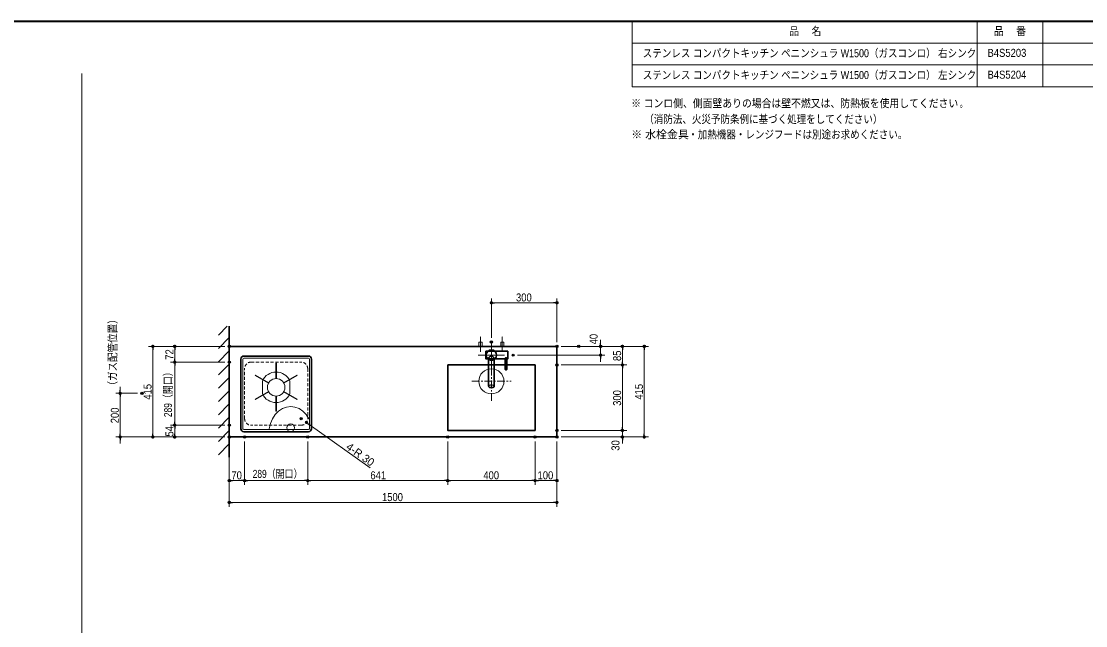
# Model space of a CAD drawing. Units: millimetres, scale not verified. Extents: x -6062 to 6062, y -3045 to 3045.
# Drawn here: x -3065 to 1809, y 0 to 2770 of the extents above; entities that cross this region are included whole.
import ezdxf
from ezdxf.enums import TextEntityAlignment as Align

# ---------------------------------------------------------------- set-up
doc = ezdxf.new("R2010")
doc.units = ezdxf.units.MM
doc.header["$LTSCALE"] = 20
doc.header["$PDMODE"] = 32
doc.header["$PDSIZE"] = 10
doc.linetypes.add('USER1', pattern=[1.11, 0.71, -0.4])
doc.linetypes.add('USER2', pattern=[2.91, 1.76, -0.4, 0.35, -0.4])
for name, color, linetype, lineweight in [('0-0_1図面枠', 7, 'Continuous', 15), ('0-2_5ボウル・キャビネット', 7, 'Continuous', 15), ('0-3_2寸法-2', 7, 'Continuous', 15), ('0-4_0', 7, 'Continuous', 25), ('0-6_2寸法-1', 7, 'Continuous', 15), ('0-8_4給排水', 7, 'Continuous', 15)]:
    doc.layers.add(name, color=color, linetype=linetype, lineweight=lineweight)
doc.layers.add('0-5_Defpoints', color=7, linetype='Continuous')
doc.styles.add('ＭＳ Ｐゴシック', font='')
doc.styles.get('ＭＳ Ｐゴシック').set_extended_font_data('MS PGothic')

# ---------------------------------------------------------------- blocks, each defined once
blk = doc.blocks.new('グループ-2')
at = {"layer": '0-0_1図面枠', "lineweight": 35}
blk.add_lwpolyline([(-80000, 55400), (80000, 55400), (80000, -55400), (-80000, -55400)], close=True, dxfattribs=at)
blk = doc.blocks.new('図面枠')
at = {"layer": '0-0_1図面枠'}
blk.add_blockref('グループ-2', (0, 0), dxfattribs=at)
blk = doc.blocks.new('グループ-4')
at = {"layer": '0-0_1図面枠'}
for p, q in [((62000, 55400), (62000, 49400)), ((68000, 55400), (68000, 49400)), ((30400, 53400), (80000, 53400)), ((30400, 51400), (80000, 51400))]:
    blk.add_line(p, q, dxfattribs=at)
blk.add_lwpolyline([(30400, 55400), (80000, 55400), (80000, 49400), (30400, 49400)], close=True, dxfattribs=at)
blk = doc.blocks.new('_Dot')
at = {"layer": '0-4_0'}
blk.add_line((-10, 0), (-20, 0), dxfattribs=at)
for points in [[(0, 0), (-10, 0), (-9.92, 1.25)], [(0, 0), (-9.92, -1.25), (-10, 0)], [(0, 0), (-9.92, 1.25), (-9.69, 2.49)], [(0, 0), (-9.69, -2.49), (-9.92, -1.25)], [(0, 0), (-9.69, 2.49), (-9.3, 3.68)], [(0, 0), (-9.3, -3.68), (-9.69, -2.49)], [(0, 0), (-9.3, 3.68), (-8.76, 4.82)], [(0, 0), (-8.76, -4.82), (-9.3, -3.68)], [(0, 0), (-8.76, 4.82), (-8.09, 5.88)], [(0, 0), (-8.09, -5.88), (-8.76, -4.82)], [(0, 0), (-8.09, 5.88), (-7.29, 6.85)], [(0, 0), (-7.29, -6.85), (-8.09, -5.88)], [(0, 0), (-7.29, 6.85), (-6.37, 7.71)], [(0, 0), (-6.37, -7.71), (-7.29, -6.85)], [(0, 0), (-6.37, 7.71), (-5.36, 8.44)], [(0, 0), (-5.36, -8.44), (-6.37, -7.71)], [(0, 0), (-5.36, 8.44), (-4.26, 9.05)], [(0, 0), (-4.26, -9.05), (-5.36, -8.44)], [(0, 0), (-4.26, 9.05), (-3.09, 9.51)], [(0, 0), (-3.09, -9.51), (-4.26, -9.05)], [(0, 0), (-3.09, 9.51), (-1.87, 9.82)], [(0, 0), (-1.87, -9.82), (-3.09, -9.51)], [(0, 0), (-1.87, 9.82), (-0.63, 9.98)], [(0, 0), (-0.63, -9.98), (-1.87, -9.82)], [(0, 0), (-0.63, 9.98), (0.63, 9.98)], [(0, 0), (0.63, -9.98), (-0.63, -9.98)], [(0, 0), (0.63, 9.98), (1.87, 9.82)], [(0, 0), (1.87, 9.82), (3.09, 9.51)], [(0, 0), (3.09, 9.51), (4.26, 9.05)], [(0, 0), (4.26, 9.05), (5.36, 8.44)], [(0, 0), (5.36, 8.44), (6.37, 7.71)], [(0, 0), (6.37, 7.71), (7.29, 6.85)], [(0, 0), (7.29, 6.85), (8.09, 5.88)], [(0, 0), (8.09, 5.88), (8.76, 4.82)], [(0, 0), (8.76, 4.82), (9.3, 3.68)], [(0, 0), (9.3, 3.68), (9.69, 2.49)], [(0, 0), (9.69, 2.49), (9.92, 1.25)], [(0, 0), (9.92, 1.25), (10, 0)], [(0, 0), (1.87, -9.82), (0.63, -9.98)], [(0, 0), (3.09, -9.51), (1.87, -9.82)], [(0, 0), (4.26, -9.05), (3.09, -9.51)], [(0, 0), (5.36, -8.44), (4.26, -9.05)], [(0, 0), (6.37, -7.71), (5.36, -8.44)], [(0, 0), (7.29, -6.85), (6.37, -7.71)], [(0, 0), (8.09, -5.88), (7.29, -6.85)], [(0, 0), (8.76, -4.82), (8.09, -5.88)], [(0, 0), (9.3, -3.68), (8.76, -4.82)], [(0, 0), (9.69, -2.49), (9.3, -3.68)], [(0, 0), (9.92, -1.25), (9.69, -2.49)], [(0, 0), (10, 0), (9.92, -1.25)]]:
    blk.add_solid(points, dxfattribs=at)
blk = doc.blocks.new('グループ-9')
at = {"layer": '0-2_5ボウル・キャビネット', "lineweight": 30}
for p, q in [((-5450, 18059.8), (-5450, 24440.2)), ((-5170.2, 24720), (750.2, 24720)), ((1030, 24440.2), (1030, 18059.8)), ((750.2, 17780), (-5170.2, 17780))]:
    blk.add_line(p, q, dxfattribs=at)
at = {"layer": '0-2_5ボウル・キャビネット'}
for p, q in [((-5250, 18059.8), (-5250, 24440.2)), ((-5170.2, 24520), (750.2, 24520)), ((830, 24440.2), (830, 18059.8)), ((-3470, 22460.2), (-3470, 21239.8)), ((-950, 21239.8), (-950, 22460.2)), ((750.2, 17980), (-5170.2, 17980))]:
    blk.add_line(p, q, dxfattribs=at)
for points in [[(-2240, 24050), (-2180, 24050), (-2180, 22650), (-2240, 22650)], [(-2887.8, 22276), (-2917.8, 22224), (-4130.3, 22924), (-4100.3, 22976)], [(-1532.2, 22276), (-1502.2, 22224), (-289.7, 22924), (-319.7, 22976)], [(-2887.8, 21424), (-2917.8, 21476), (-4130.3, 20776), (-4100.3, 20724)], [(-1532.2, 21424), (-1502.2, 21476), (-289.7, 20776), (-319.7, 20724)], [(-2240, 21050), (-2180, 21050), (-2180, 19650), (-2240, 19650)]]:
    blk.add_lwpolyline(points, close=True, dxfattribs=at)
blk.add_lwpolyline([(-2839.9, 18060.9), (-2726.1, 18533.6), (-2541.3, 18969.3), (-2292.5, 19351.2), (-1989.5, 19664.6), (-1643.7, 19897.4), (-1268.5, 20040.8), (-878.3, 20089.3), (-488.2, 20040.8), (-113, 19897.4), (232.8, 19664.6), (535.9, 19351.2), (784.6, 18969.3)], dxfattribs=at)
for centre, radius in [((-2210, 21850), 800), ((-878.3, 18140), 350)]:
    blk.add_circle(centre, radius, dxfattribs=at)
at = {"layer": '0-2_5ボウル・キャビネット', "lineweight": 30}
for centre, start, end in [((-5170.2, 24440.2), 90, 180), ((750.2, 24440.2), 0, 90), ((-5170.2, 18059.8), 180, 270), ((750.2, 18059.8), 270, 0)]:
    blk.add_arc(centre, 279.8, start, end, dxfattribs=at)
at = {"layer": '0-2_5ボウル・キャビネット'}
for centre, radius, start, end in [((-5170.2, 24440.2), 79.8, 90, 180), ((750.2, 24440.2), 79.8, 0, 90), ((-2210, 21850), 1400, 90, 154.15807), ((-2210, 21850), 1400, 25.84193, 90), ((-2210, 21850), 1400, 205.84193, 270), ((-2210, 21850), 1400, 270, 334.15807), ((-5170.2, 18059.8), 79.8, 180, 270), ((750.2, 18059.8), 79.8, 270, 0)]:
    blk.add_arc(centre, radius, start, end, dxfattribs=at)
blk = doc.blocks.new('グループ-15')
at = {"layer": '0-8_4給排水', "linetype": 'USER2'}
for p, q in [((17500, 26000), (17500, 23600)), ((17500, 26000), (17500, 23600)), ((18700, 24800), (16300, 24800))]:
    blk.add_line(p, q, dxfattribs=at)
at = {"layer": '0-8_4給排水', "lineweight": 30}
blk.add_lwpolyline([(17000, 25150), (19000, 25150), (19000, 24450), (17000, 24450)], close=True, dxfattribs=at)
for points in [[(17485.7, 24712.3), (17473, 24710.9), (17448, 24705.4), (17424, 24697), (17401.2, 24686.1), (17379.7, 24673.2), (17359.5, 24658.8), (17340.7, 24643.3), (17323.3, 24626.9), (17307.5, 24609.9), (17293.2, 24592.6), (17280.6, 24575.2), (17270, 24557.9), (17261.4, 24541.1), (17255.1, 24525.1), (17251.3, 24510.1), (17250.3, 24503.1), (17250, 24496.5), (17250, 21942.1), (17251, 21930.9), (17254.2, 21919.4), (17259.7, 21907.7), (17267.6, 21896.1), (17277.9, 21884.7), (17290.8, 21873.7), (17305.9, 21863.3), (17323.2, 21853.7), (17342.4, 21845.1), (17363.2, 21837.5), (17385.2, 21831.1), (17408, 21825.9), (17431.2, 21821.9), (17454.5, 21819.2), (17477.5, 21817.6), (17500, 21817.1), (17522.5, 21817.6), (17545.5, 21819.2), (17568.8, 21821.9), (17592, 21825.9), (17614.8, 21831.1)], [(17614.8, 21831.1), (17636.8, 21837.5), (17657.6, 21845.1), (17676.8, 21853.7), (17694.1, 21863.3), (17709.2, 21873.7), (17722.1, 21884.7), (17732.4, 21896.1), (17740.3, 21907.7), (17745.8, 21919.4), (17749, 21930.9), (17750, 21942.1), (17750, 24496.9), (17749.7, 24503.5), (17748.7, 24510.5), (17744.8, 24525.4), (17738.5, 24541.5), (17729.8, 24558.4), (17719, 24575.8), (17706.1, 24593.5), (17691.6, 24611), (17675.4, 24628.2), (17657.6, 24644.8), (17638.6, 24660.3), (17618, 24674.7), (17596.2, 24687.4), (17573.2, 24698.1), (17549, 24706.2), (17524, 24711.3), (17511.3, 24712.5), (17498.5, 24712.9), (17485.7, 24712.3)], [(18919.7, 23497.4), (18920, 23501), (18920, 24496.9), (18919.6, 24500.9), (18918.5, 24505), (18916.5, 24509.2), (18913.9, 24513.4), (18910.5, 24517.6), (18906.4, 24521.6), (18901.7, 24525.5), (18896.4, 24529.2), (18890.6, 24532.7), (18884.3, 24535.8), (18877.5, 24538.5), (18870.4, 24540.7), (18862.9, 24542.6), (18855.3, 24543.9), (18847.5, 24544.7), (18839.6, 24544.9), (18831.7, 24544.6), (18824, 24543.8), (18816.4, 24542.4), (18809, 24540.6), (18802, 24538.3), (18795.3, 24535.5), (18789, 24532.5), (18783.3, 24529.1), (18778, 24525.4), (18773.4, 24521.5), (18769.4, 24517.4), (18766.1, 24513.3), (18763.4, 24509.1), (18761.5, 24504.9), (18760.4, 24500.8), (18760, 24496.8), (18760, 23501), (18760.3, 23497.4), (18761.3, 23493.7), (18763.1, 23490), (18765.6, 23486.2)], [(18765.6, 23486.2), (18768.9, 23482.6), (18773, 23479.1), (18777.9, 23475.7), (18783.4, 23472.7), (18789.6, 23469.9), (18796.2, 23467.5), (18803.3, 23465.4), (18810.6, 23463.8), (18818, 23462.5), (18825.4, 23461.6), (18832.8, 23461.1), (18840, 23461), (18847.2, 23461.1), (18854.6, 23461.6), (18862, 23462.5), (18869.4, 23463.8), (18876.7, 23465.4), (18883.8, 23467.5), (18890.4, 23469.9), (18896.6, 23472.7), (18902.1, 23475.7), (18907, 23479.1), (18911.1, 23482.6), (18914.4, 23486.2), (18916.9, 23490), (18918.7, 23493.7), (18919.7, 23497.4)]]:
    blk.add_lwpolyline(points, dxfattribs=at)
at = {"layer": '0-8_4給排水'}
for points in [[(18920, 23501), (18919.7, 23504.6), (18918.7, 23508.2), (18916.9, 23512), (18914.4, 23515.7), (18911.1, 23519.3), (18907, 23522.9), (18902.1, 23526.2), (18896.6, 23529.2), (18890.4, 23532), (18883.8, 23534.4), (18876.7, 23536.5), (18869.4, 23538.2), (18862, 23539.4), (18854.6, 23540.3), (18847.2, 23540.8), (18840, 23541), (18832.8, 23540.8), (18825.4, 23540.3), (18818, 23539.4), (18810.6, 23538.2), (18803.3, 23536.5), (18796.2, 23534.4), (18789.6, 23532), (18783.4, 23529.2), (18777.9, 23526.2), (18773, 23522.9), (18768.9, 23519.3), (18765.6, 23515.7), (18763.1, 23512), (18761.3, 23508.2), (18760.3, 23504.6), (18760, 23501)], [(17750, 21942.1), (17749, 21953.3), (17745.8, 21964.9), (17740.3, 21976.5), (17732.4, 21988.1), (17722.1, 21999.5), (17709.2, 22010.5), (17694.1, 22020.9), (17676.8, 22030.5), (17657.6, 22039.2), (17636.8, 22046.7), (17614.8, 22053.2), (17592, 22058.3), (17568.8, 22062.3), (17545.5, 22065), (17522.5, 22066.6), (17500, 22067.1), (17477.5, 22066.6), (17454.5, 22065), (17431.2, 22062.3), (17408, 22058.3), (17385.2, 22053.2), (17363.2, 22046.7), (17342.4, 22039.2), (17323.2, 22030.5), (17305.9, 22020.9), (17290.8, 22010.5), (17277.9, 21999.5), (17267.6, 21988.1), (17259.7, 21976.5), (17254.2, 21964.9), (17251, 21953.3), (17250, 21942.1)]]:
    blk.add_lwpolyline(points, dxfattribs=at)
at = {"layer": '0-8_4給排水', "lineweight": 30}
blk.add_circle((17500, 24800), 480, dxfattribs=at)
blk = doc.blocks.new('グループ-16')
at = {"layer": '0-8_4給排水', "linetype": 'USER2'}
for p, q in [((16500, 25100), (16500, 26500)), ((18500, 25100), (18500, 26500))]:
    blk.add_line(p, q, dxfattribs=at)
at = {"layer": '0-8_4給排水'}
for points in [[(16350, 25600), (16350, 26000), (16650, 26000), (16650, 25600)], [(18350, 25600), (18350, 26000), (18650, 26000), (18650, 25600)]]:
    blk.add_lwpolyline(points, dxfattribs=at)
blk.add_blockref('グループ-15', (0, 0), dxfattribs=at)

msp = doc.modelspace()

# ---------------------------------------------------------------- linework, layer by layer
at = {"layer": '0-0_1図面枠'}
msp.add_line((-2787.5, -2270), (-2787.5, 2530), dxfattribs=at)
at = {"layer": '0-2_5ボウル・キャビネット'}
for p, q in [((-2162.5, 1331.88), (-2121.88, 1372.5)), ((-2162.5, 1270.92), (-2112.5, 1320.92)), ((-2162.5, 1209.96), (-2112.5, 1259.96)), ((-2162.5, 1149), (-2112.5, 1199)), ((-2162.5, 1088.04), (-2112.5, 1138.04)), ((-2162.5, 1027.08), (-2112.5, 1077.08)), ((-2162.5, 966.12), (-2112.5, 1016.12)), ((-2162.5, 905.16), (-2112.5, 955.16)), ((-2162.5, 844.2), (-2112.5, 894.2)), ((-2162.5, 783.24), (-2112.5, 833.24))]:
    msp.add_line(p, q, dxfattribs=at)
at = {"layer": '0-2_5ボウル・キャビネット', "lineweight": 30}
msp.add_line((-2112.5, 772.5), (-2112.5, 1372.5), dxfattribs=at)
at = {"layer": '0-2_5ボウル・キャビネット', "linetype": 'USER1'}
for p, q in [((-2042.5, 949), (-2042.5, 1178)), ((-2012.5, 1208), (-1783.5, 1208)), ((-1753.5, 1178), (-1753.5, 949)), ((-1783.5, 919), (-2012.5, 919))]:
    msp.add_line(p, q, dxfattribs=at)
at = {"layer": '0-2_5ボウル・キャビネット', "linetype": 'USER2'}
for p, q in [((-912.5, 1030), (-912.5, 1210)), ((-1002.5, 1120), (-822.5, 1120))]:
    msp.add_line(p, q, dxfattribs=at)
at = {"layer": '0-2_5ボウル・キャビネット', "lineweight": 30}
for points in [[(-2112.5, 1280), (-612.5, 1280), (-612.5, 865), (-2112.5, 865)], [(-1112.5, 1195), (-712.5, 1195), (-712.5, 895), (-1112.5, 895)]]:
    msp.add_lwpolyline(points, close=True, dxfattribs=at)
at = {"layer": '0-2_5ボウル・キャビネット'}
msp.add_circle((-912.5, 1120), 57.5, dxfattribs=at)
at = {"layer": '0-2_5ボウル・キャビネット', "linetype": 'USER1'}
for centre, start, end in [((-2012.5, 1178), 90, 180), ((-1783.5, 1178), 0, 90), ((-2012.5, 949), 180, 270), ((-1783.5, 949), 270, 0)]:
    msp.add_arc(centre, 30, start, end, dxfattribs=at)
at = {"layer": '0-3_2寸法-2'}
for p, q in [((-592.5, 1280), (-392.5, 1280)), ((-412.5, 1295.01), (-412.5, 1310.01)), ((-412.5, 1240), (-412.5, 1280)), ((-792.5, 1240), (-392.5, 1240)), ((-412.5, 1224.99), (-412.5, 1209.99)), ((-2612.5, 1080.01), (-2612.5, 1095.01)), ((-2532.5, 1065), (-2632.5, 1065)), ((-2612.5, 865), (-2612.5, 1065)), ((-1746.92, 922.78), (-1467.94, 722.86)), ((-592.5, 895), (-292.5, 895)), ((-312.5, 910.01), (-312.5, 925.01)), ((-312.5, 865), (-312.5, 895)), ((-2482.5, 865), (-2632.5, 865)), ((-2612.5, 849.99), (-2612.5, 834.99)), ((-592.5, 865), (-292.5, 865)), ((-312.5, 849.99), (-312.5, 834.99))]:
    msp.add_line(p, q, dxfattribs=at)
at = {"layer": '0-5_Defpoints'}
for p in [(-612.5, 1480), (-2462.5, 1280), (-2362.5, 1280), (-2362.5, 1280), (-2112.5, 1280), (-912.5, 1300), (-612.5, 1280), (-512.5, 1280), (-412.5, 1280), (-312.5, 1280), (-312.5, 1280), (-212.5, 1280), (-812.5, 1240), (-2112.5, 1208), (-612.5, 1195), (-2612.5, 1065), (-2512.5, 1065), (-1783.5, 949), (-1759.12, 931.52), (-2362.5, 919), (-2112.5, 919), (-612.5, 895), (-312.5, 895), (-2462.5, 865), (-2362.5, 865), (-2112.5, 865), (-2112.5, 865), (-2042.5, 865), (-1753.5, 865), (-1753.5, 865), (-1112.5, 865), (-712.5, 865), (-612.5, 865), (-312.5, 865), (-2112.5, 665), (-2042.5, 665), (-1112.5, 665), (-1112.5, 665), (-612.5, 665), (-2112.5, 565)]:
    msp.add_point(p, dxfattribs=at)
at = {"layer": '0-6_2寸法-1'}
for p, q in [((-912.5, 1320), (-912.5, 1500)), ((-897.49, 1480), (-627.51, 1480)), ((-612.5, 1300), (-612.5, 1500)), ((-2382.5, 1280), (-2482.5, 1280)), ((-2132.5, 1280), (-2382.5, 1280)), ((-492.5, 1280), (-292.5, 1280)), ((-292.5, 1280), (-192.5, 1280)), ((-2462.5, 880.01), (-2462.5, 1264.99)), ((-2362.5, 1223.01), (-2362.5, 1264.99)), ((-312.5, 1210.01), (-312.5, 1264.99)), ((-212.5, 880.01), (-212.5, 1264.99)), ((-2132.5, 1208), (-2382.5, 1208)), ((-2132.5, 1208), (-2382.5, 1208)), ((-2362.5, 1192.99), (-2362.5, 934.01)), ((-592.5, 1195), (-292.5, 1195)), ((-592.5, 1195), (-292.5, 1195)), ((-312.5, 1179.99), (-312.5, 910.01)), ((-2532.5, 1065), (-2632.5, 1065)), ((-2612.5, 880.01), (-2612.5, 1049.99)), ((-2132.5, 919), (-2382.5, 919)), ((-2132.5, 919), (-2382.5, 919)), ((-2362.5, 880.01), (-2362.5, 903.99)), ((-592.5, 895), (-292.5, 895)), ((-2482.5, 865), (-2632.5, 865)), ((-2382.5, 865), (-2482.5, 865)), ((-2132.5, 865), (-2382.5, 865)), ((-2112.5, 845), (-2112.5, 645)), ((-2042.5, 845), (-2042.5, 645)), ((-2042.5, 845), (-2042.5, 645)), ((-1753.5, 845), (-1753.5, 645)), ((-1753.5, 845), (-1753.5, 645)), ((-1112.5, 845), (-1112.5, 645)), ((-1112.5, 845), (-1112.5, 645)), ((-712.5, 845), (-712.5, 645)), ((-712.5, 845), (-712.5, 645)), ((-612.5, 845), (-612.5, 645)), ((-292.5, 865), (-192.5, 865)), ((-2112.5, 645), (-2112.5, 545)), ((-2097.49, 665), (-2057.51, 665)), ((-1768.51, 665), (-2027.49, 665)), ((-1738.49, 665), (-1127.51, 665)), ((-727.51, 665), (-1097.49, 665)), ((-697.49, 665), (-627.51, 665)), ((-612.5, 645), (-612.5, 545)), ((-627.51, 565), (-2097.49, 565))]:
    msp.add_line(p, q, dxfattribs=at)

# ---------------------------------------------------------------- block references
at = {"layer": '0-0_1図面枠', "xscale": 0.05, "yscale": 0.05}
for name in ['図面枠', 'グループ-4']:
    msp.add_blockref(name, (-1787.5, 0), dxfattribs=at)
at = {"layer": '0-2_5ボウル・キャビネット', "xscale": 0.05, "yscale": 0.05}
msp.add_blockref('グループ-9', (-1787.5, 0), dxfattribs=at)
at = {"layer": '0-3_2寸法-2', "xscale": 0.7503418, "yscale": 0.7503418}
for p, rotation in [((-412.5, 1280), 270), ((-412.5, 1240), 90), ((-2612.5, 1065), 270), ((-1759.12, 931.52), 144.37301), ((-312.5, 895), 270), ((-2612.5, 865), 90), ((-312.5, 865), 90)]:
    msp.add_blockref('_Dot', p, dxfattribs=dict(at, rotation=rotation))
at = {"layer": '0-6_2寸法-1', "xscale": 0.7503418, "yscale": 0.7503418}
for p, rotation in [((-912.5, 1480), 180), ((-2462.5, 1280), 90), ((-2362.5, 1280), 90), ((-312.5, 1280), 90), ((-212.5, 1280), 90), ((-2362.5, 1208), 270), ((-2362.5, 1208), 90), ((-312.5, 1195), 270), ((-312.5, 1195), 90), ((-2612.5, 1065), 90), ((-2362.5, 919), 270), ((-2362.5, 919), 90), ((-2612.5, 865), 270), ((-2462.5, 865), 270), ((-2362.5, 865), 270), ((-312.5, 895), 270), ((-212.5, 865), 270), ((-2112.5, 665), 180), ((-2042.5, 665), 180), ((-1753.5, 665), 180), ((-1112.5, 665), 180), ((-712.5, 665), 180), ((-2112.5, 565), 180)]:
    msp.add_blockref('_Dot', p, dxfattribs=dict(at, rotation=rotation))
for p in [(-612.5, 1480), (-2042.5, 665), (-1753.5, 665), (-1112.5, 665), (-712.5, 665), (-612.5, 665), (-612.5, 565)]:
    msp.add_blockref('_Dot', p, dxfattribs=at)
at = {"layer": '0-8_4給排水', "xscale": 0.05, "yscale": 0.05}
msp.add_blockref('グループ-16', (-1787.5, 0), dxfattribs=at)

# ---------------------------------------------------------------- texts
at = {"layer": '0-0_1図面枠', "style": 'ＭＳ Ｐゴシック'}
for s, height, width, p in [('品\u3000 名', 36.66, 0.9, (451.03, 2695.27)), ('品\u3000 番', 36.66, 0.9, (1388.34, 2695.74)), ('ステンレス コンパクトキッチン ペニンシュラ W1500（ガスコンロ） 右シンク', 36.66, 0.85, (-219.43, 2594.2)), ('B4S5203', 36.69, 0.9, (1359.22, 2595.95)), ('ステンレス コンパクトキッチン ペニンシュラ W1500（ガスコンロ） 左シンク', 36.66, 0.85, (-219.43, 2494.2)), ('B4S5204', 36.69, 0.9, (1359.22, 2495.95)), ('※ コンロ側、側面壁ありの場合は壁不燃又は、防熱板を使用してください', 36.66, 0.9, (-272.1, 2364.64))]:
    msp.add_text(s, height=height, dxfattribs=dict(at, width=width)).set_placement(p, align=Align.BOTTOM_LEFT)
at = {"layer": '0-0_1図面枠', "color": 158, "style": 'ＭＳ Ｐゴシック'}
for s, height, width, p in [('\u3000 （消防法、火災予防条例に基づく処理をしてください）', 36.66, 0.85, (-267.5, 2292)), ('。', 36.69, 0.65, (1232.42, 2364.64)), ('・加熱機器・レンジフードは別途お求めください。', 36.66, 0.85, (-11.2, 2221.87))]:
    msp.add_text(s, height=height, dxfattribs=dict(at, width=width)).set_placement(p, align=Align.BOTTOM_LEFT)
at = {"layer": '0-0_1図面枠', "style": 'ＭＳ Ｐゴシック'}
msp.add_text('※ 水栓金具', height=36.69, dxfattribs=at).set_placement((-272.1, 2221.87), align=Align.BOTTOM_LEFT)
at = {"layer": '0-3_2寸法-2', "style": 'ＭＳ Ｐゴシック'}
for s, height, width, p in [('（ガス配管位置）', 36.69, 0.85, (-2617.09, 1077.77)), ('40', 36.66, 0.9, (-414.98, 1289.41)), ('30', 36.66, 0.9, (-314.98, 802.02))]:
    msp.add_text(s, height=height, rotation=90, dxfattribs=dict(at, width=width)).set_placement(p, align=Align.BOTTOM_LEFT)
msp.add_text('4-R 30', height=36.66, rotation=324.373, dxfattribs=at).set_placement((-1588.2, 802.94), align=Align.BOTTOM_LEFT)
at = {"layer": '0-6_2寸法-1', "style": 'ＭＳ Ｐゴシック'}
for s, width, p in [('300', 0.9, (-799.78, 1475.04)), ('70', 0.9, (-2102.87, 660.04)), ('289（開口）', 0.8, (-2005.4, 666.58)), ('641', 0.9, (-1466.62, 660.04)), ('400', 0.9, (-949.39, 660.04)), ('100', 0.9, (-701.11, 660.04)), ('1500', 0.9, (-1413.41, 560.04))]:
    msp.add_text(s, height=36.66, dxfattribs=dict(at, width=width)).set_placement(p, align=Align.BOTTOM_LEFT)
for s, width, p in [('72', 0.9, (-2357.44, 1219.02)), ('85', 0.9, (-307.44, 1213.01)), ('289（開口）', 0.8, (-2364.08, 956.1)), ('415', 0.9, (-2457.54, 1036)), ('300', 0.9, (-307.54, 1007.72)), ('415', 0.9, (-207.54, 1036)), ('200', 0.9, (-2607.54, 927.72)), ('54', 0.9, (-2357.44, 866.92))]:
    msp.add_text(s, height=36.66, rotation=90, dxfattribs=dict(at, width=width)).set_placement(p, align=Align.BOTTOM_LEFT)

doc.saveas('drawing.dxf')
